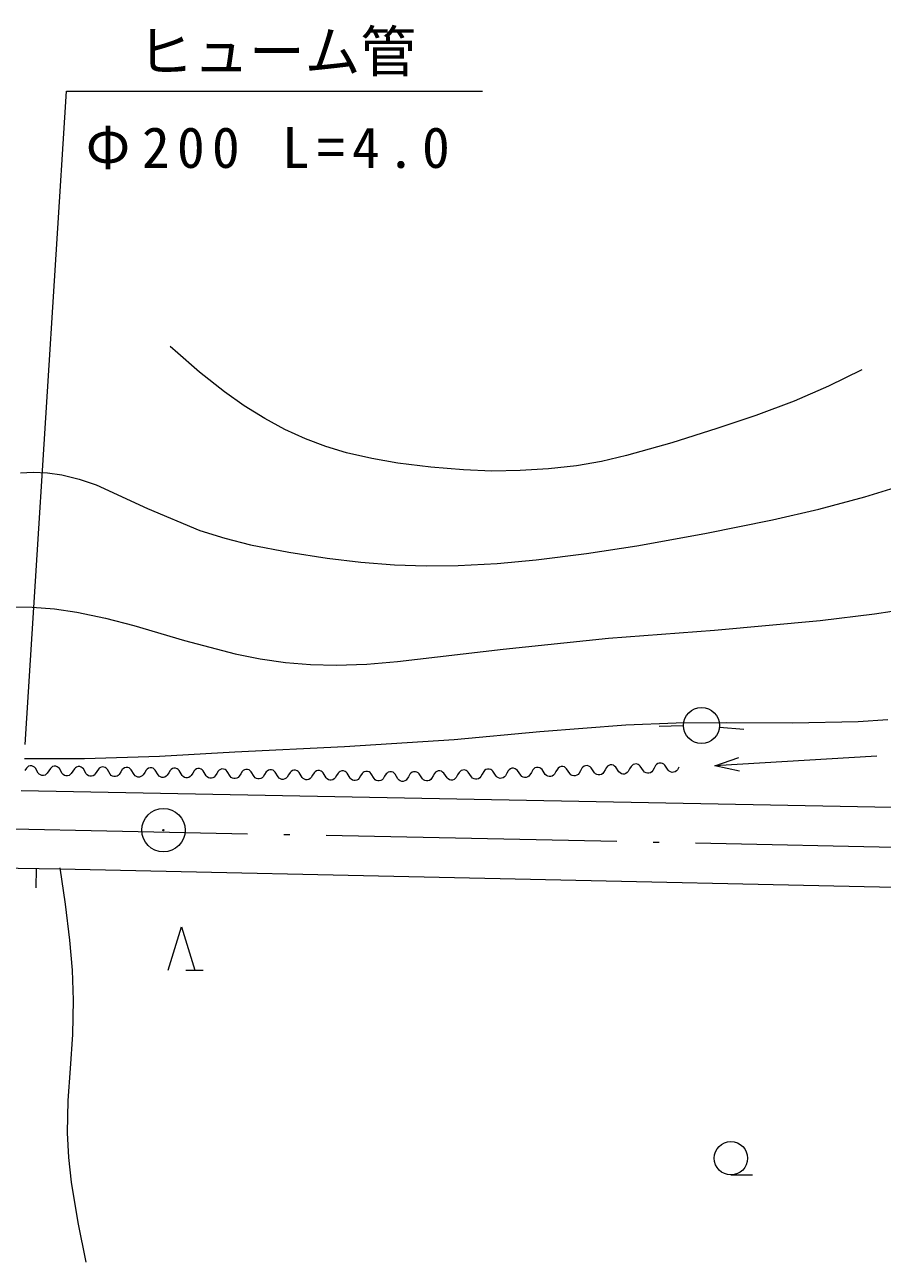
# Model space of a CAD drawing. Units: millimetres, scale not verified. Extents: x -625 to 710962, y -625 to 360139.
# Drawn here: x 395542 to 430934, y 254248 to 305337 of the extents above; entities that cross this region are included whole.
import ezdxf
from ezdxf.enums import TextEntityAlignment as Align

# ---------------------------------------------------------------- set-up
doc = ezdxf.new("R2010")
doc.units = ezdxf.units.MM
doc.header["$LTSCALE"] = 1000
doc.linetypes.add('LONG_DASHED_DOTTED', pattern=[15.25, 12, -1.5, 0.25, -1.5])
doc.layers.add('S-SUV', color=7, linetype='Continuous', lineweight=13)
doc.styles.add('ＭＳ ゴシック', font='')
doc.styles.get('ＭＳ ゴシック').set_extended_font_data('MS Gothic')

msp = doc.modelspace()

# ---------------------------------------------------------------- linework, layer by layer
at = {"layer": 'S-SUV'}
for p, q in [((395566, 275625), (397262, 302589)), ((397262, 302589), (414433, 302589)), ((401652, 291963), (401548, 292057)), ((401756, 291869), (401652, 291963)), ((402751, 291001), (401756, 291869)), ((403782, 290181), (402751, 291001)), ((430093, 291084), (428710, 290414)), ((428710, 290414), (427305, 289800)), ((404597, 289605), (403782, 290181)), ((427305, 289800), (425715, 289209)), ((405448, 289077), (404597, 289605)), ((425715, 289209), (424102, 288673)), ((406278, 288631), (405448, 289077)), ((424102, 288673), (422251, 288082)), ((407127, 288244), (406278, 288631)), ((407969, 287926), (407127, 288244)), ((408819, 287668), (407969, 287926)), ((409869, 287424), (408819, 287668)), ((422251, 288082), (420385, 287549)), ((410934, 287239), (409869, 287424)), ((412296, 287067), (410934, 287239)), ((418310, 287133), (417158, 287001)), ((419353, 287311), (418310, 287133)), ((420385, 287549), (419353, 287311)), ((395367, 286839), (395892, 286872)), ((395892, 286872), (396484, 286842)), ((396484, 286842), (397076, 286751)), ((397076, 286751), (397788, 286573)), ((413650, 286957), (412296, 287067)), ((414817, 286913), (413650, 286957)), ((415989, 286929), (414817, 286913)), ((417158, 287001), (415989, 286929)), ((397788, 286573), (398486, 286337)), ((398486, 286337), (400611, 285371)), ((430215, 285846), (431642, 286282)), ((428315, 285340), (430215, 285846)), ((400611, 285371), (402764, 284459)), ((426410, 284894), (428315, 285340)), ((423608, 284332), (426410, 284894)), ((402764, 284459), (403806, 284135)), ((403806, 284135), (404865, 283869)), ((420807, 283831), (423608, 284332)), ((404865, 283869), (406441, 283560)), ((406441, 283560), (408027, 283311)), ((418730, 283511), (420807, 283831)), ((408027, 283311), (409409, 283145)), ((409409, 283145), (410807, 283038)), ((410807, 283038), (412116, 282993)), ((413436, 283009), (415043, 283100)), ((415043, 283100), (416655, 283251)), ((416655, 283251), (418730, 283511)), ((412116, 282993), (413436, 283009)), ((394991, 281303), (395850, 281296)), ((395850, 281296), (396775, 281222)), ((396775, 281222), (397693, 281088)), ((397693, 281088), (398877, 280841)), ((428367, 280748), (430619, 281024)), ((430619, 281024), (432875, 281361)), ((398877, 280841), (400051, 280535)), ((400051, 280535), (402131, 279922)), ((424005, 280347), (428367, 280748)), ((415285, 279557), (419633, 280006)), ((419633, 280006), (424005, 280347)), ((402131, 279922), (404223, 279368)), ((410931, 279047), (415285, 279557)), ((404223, 279368), (405260, 279160)), ((405260, 279160), (406308, 279010)), ((406308, 279010), (407343, 278926)), ((409656, 278944), (410931, 279047)), ((407343, 278926), (408390, 278901)), ((408390, 278901), (409656, 278944)), ((416805, 276165), (420350, 276437)), ((420350, 276437), (422426, 276513)), ((422426, 276513), (424513, 276530)), ((424513, 276530), (427226, 276519)), ((427226, 276519), (429943, 276569)), ((429943, 276569), (431160, 276652)), ((413272, 275834), (416805, 276165)), ((422723, 276389), (421724, 276364)), ((424220, 276340), (425216, 276249)), ((404208, 275314), (408743, 275544)), ((408743, 275544), (413272, 275834)), ((395538, 275049), (398005, 275042)), ((398005, 275042), (401101, 275148)), ((401101, 275148), (404208, 275314)), ((430708, 275136), (424028, 274747)), ((424028, 274747), (425010, 275090)), ((395611, 274651), (395547, 274553)), ((395651, 274690), (395611, 274651)), ((395701, 274726), (395651, 274690)), ((395763, 274742), (395701, 274726)), ((395832, 274741), (395763, 274742)), ((395896, 274720), (395832, 274741)), ((395938, 274687), (395896, 274720)), ((395982, 274645), (395938, 274687)), ((396102, 274445), (395982, 274645)), ((396144, 274397), (396102, 274445)), ((396198, 274364), (396144, 274397)), ((396254, 274346), (396198, 274364)), ((396381, 274361), (396316, 274345)), ((396433, 274395), (396381, 274361)), ((396473, 274439), (396433, 274395)), ((396537, 274536), (396473, 274439)), ((396600, 274634), (396537, 274536)), ((396641, 274673), (396600, 274634)), ((396691, 274710), (396641, 274673)), ((396753, 274726), (396691, 274710)), ((396822, 274725), (396753, 274726)), ((396886, 274704), (396822, 274725)), ((396928, 274671), (396886, 274704)), ((396972, 274628), (396928, 274671)), ((397092, 274428), (396972, 274628)), ((397133, 274381), (397092, 274428)), ((397187, 274348), (397133, 274381)), ((397423, 274378), (397370, 274345)), ((397463, 274422), (397423, 274378)), ((397527, 274520), (397463, 274422)), ((397590, 274618), (397527, 274520)), ((397630, 274657), (397590, 274618)), ((397680, 274693), (397630, 274657)), ((397743, 274710), (397680, 274693)), ((397812, 274709), (397743, 274710)), ((397876, 274688), (397812, 274709)), ((397917, 274655), (397876, 274688)), ((397961, 274612), (397917, 274655)), ((398082, 274412), (397961, 274612)), ((398123, 274364), (398082, 274412)), ((398177, 274331), (398123, 274364)), ((398412, 274362), (398360, 274328)), ((398453, 274406), (398412, 274362)), ((398516, 274504), (398453, 274406)), ((398580, 274602), (398516, 274504)), ((398620, 274641), (398580, 274602)), ((398670, 274677), (398620, 274641)), ((398732, 274694), (398670, 274677)), ((398801, 274692), (398732, 274694)), ((398865, 274672), (398801, 274692)), ((398907, 274639), (398865, 274672)), ((398951, 274596), (398907, 274639)), ((399071, 274396), (398951, 274596)), ((399113, 274348), (399071, 274396)), ((399442, 274390), (399402, 274346)), ((399506, 274488), (399442, 274390)), ((399569, 274586), (399506, 274488)), ((399610, 274625), (399569, 274586)), ((399660, 274661), (399610, 274625)), ((399722, 274677), (399660, 274661)), ((399791, 274676), (399722, 274677)), ((399855, 274655), (399791, 274676)), ((399897, 274623), (399855, 274655)), ((399941, 274580), (399897, 274623)), ((400061, 274380), (399941, 274580)), ((400102, 274332), (400061, 274380)), ((400432, 274374), (400392, 274330)), ((400496, 274472), (400432, 274374)), ((400559, 274570), (400496, 274472)), ((400599, 274609), (400559, 274570)), ((400649, 274645), (400599, 274609)), ((400712, 274661), (400649, 274645)), ((400781, 274660), (400712, 274661)), ((400845, 274639), (400781, 274660)), ((400886, 274606), (400845, 274639)), ((400930, 274564), (400886, 274606)), ((401051, 274364), (400930, 274564)), ((401092, 274316), (401051, 274364)), ((401422, 274357), (401382, 274314)), ((401485, 274455), (401422, 274357)), ((401549, 274553), (401485, 274455)), ((401589, 274592), (401549, 274553)), ((401639, 274629), (401589, 274592)), ((401701, 274645), (401639, 274629)), ((401771, 274644), (401701, 274645)), ((401835, 274623), (401771, 274644)), ((401876, 274590), (401835, 274623)), ((401920, 274547), (401876, 274590)), ((402040, 274347), (401920, 274547)), ((402475, 274439), (402411, 274341)), ((402538, 274537), (402475, 274439)), ((402579, 274576), (402538, 274537)), ((402629, 274612), (402579, 274576)), ((402691, 274629), (402629, 274612)), ((402760, 274628), (402691, 274629)), ((402824, 274607), (402760, 274628)), ((402866, 274574), (402824, 274607)), ((402910, 274531), (402866, 274574)), ((403030, 274331), (402910, 274531)), ((403465, 274423), (403401, 274325)), ((403528, 274521), (403465, 274423)), ((403568, 274560), (403528, 274521)), ((403618, 274596), (403568, 274560)), ((403681, 274612), (403618, 274596)), ((403750, 274611), (403681, 274612)), ((403814, 274591), (403750, 274611)), ((403855, 274558), (403814, 274591)), ((403899, 274515), (403855, 274558)), ((404020, 274315), (403899, 274515)), ((404454, 274407), (404391, 274309)), ((404518, 274505), (404454, 274407)), ((404558, 274544), (404518, 274505)), ((404608, 274580), (404558, 274544)), ((404670, 274596), (404608, 274580)), ((404740, 274595), (404670, 274596)), ((404804, 274574), (404740, 274595)), ((404845, 274541), (404804, 274574)), ((404889, 274499), (404845, 274541)), ((405009, 274299), (404889, 274499)), ((405444, 274391), (405381, 274293)), ((405507, 274489), (405444, 274391)), ((405548, 274527), (405507, 274489)), ((405598, 274564), (405548, 274527)), ((405660, 274580), (405598, 274564)), ((405729, 274579), (405660, 274580)), ((405793, 274558), (405729, 274579)), ((405835, 274525), (405793, 274558)), ((405879, 274482), (405835, 274525)), ((405999, 274282), (405879, 274482)), ((406434, 274374), (406370, 274276)), ((406497, 274472), (406434, 274374)), ((406537, 274511), (406497, 274472)), ((406587, 274548), (406537, 274511)), ((406650, 274564), (406587, 274548)), ((406719, 274563), (406650, 274564)), ((406783, 274542), (406719, 274563)), ((406824, 274509), (406783, 274542)), ((406868, 274466), (406824, 274509)), ((406989, 274266), (406868, 274466)), ((407423, 274358), (407360, 274260)), ((407487, 274456), (407423, 274358)), ((407527, 274495), (407487, 274456)), ((407577, 274531), (407527, 274495)), ((407639, 274548), (407577, 274531)), ((407709, 274547), (407639, 274548)), ((407773, 274526), (407709, 274547)), ((407814, 274493), (407773, 274526)), ((407858, 274450), (407814, 274493)), ((407978, 274250), (407858, 274450)), ((408477, 274440), (408413, 274342)), ((408517, 274479), (408477, 274440)), ((408567, 274515), (408517, 274479)), ((408629, 274531), (408567, 274515)), ((408698, 274530), (408629, 274531)), ((408762, 274509), (408698, 274530)), ((408804, 274477), (408762, 274509)), ((408848, 274434), (408804, 274477)), ((408968, 274234), (408848, 274434)), ((409466, 274424), (409403, 274326)), ((409506, 274463), (409466, 274424)), ((409557, 274499), (409506, 274463)), ((409619, 274515), (409557, 274499)), ((409688, 274514), (409619, 274515)), ((409752, 274493), (409688, 274514)), ((409793, 274460), (409752, 274493)), ((409837, 274418), (409793, 274460)), ((409958, 274218), (409837, 274418)), ((410456, 274407), (410392, 274310)), ((410496, 274446), (410456, 274407)), ((410546, 274483), (410496, 274446)), ((410608, 274499), (410546, 274483)), ((410678, 274498), (410608, 274499)), ((410742, 274477), (410678, 274498)), ((410783, 274444), (410742, 274477)), ((410827, 274401), (410783, 274444)), ((410947, 274201), (410827, 274401)), ((411442, 274397), (411382, 274293)), ((411481, 274439), (411442, 274397)), ((411530, 274479), (411481, 274439)), ((411593, 274499), (411530, 274479)), ((411664, 274501), (411593, 274499)), ((411731, 274483), (411664, 274501)), ((411775, 274452), (411731, 274483)), ((411822, 274410), (411775, 274452)), ((411956, 274212), (411822, 274410)), ((412456, 274432), (412396, 274329)), ((412495, 274474), (412456, 274432)), ((412544, 274514), (412495, 274474)), ((412607, 274534), (412544, 274514)), ((412678, 274536), (412607, 274534)), ((412745, 274518), (412678, 274536)), ((412789, 274487), (412745, 274518)), ((412836, 274446), (412789, 274487)), ((412970, 274247), (412836, 274446)), ((413410, 274364), (413350, 274260)), ((413470, 274468), (413410, 274364)), ((413509, 274510), (413470, 274468)), ((413558, 274549), (413509, 274510)), ((413621, 274569), (413558, 274549)), ((413692, 274572), (413621, 274569)), ((413759, 274554), (413692, 274572)), ((413803, 274522), (413759, 274554)), ((413850, 274481), (413803, 274522)), ((413984, 274283), (413850, 274481)), ((414424, 274399), (414364, 274296)), ((414484, 274503), (414424, 274399)), ((414523, 274545), (414484, 274503)), ((414572, 274585), (414523, 274545)), ((414635, 274605), (414572, 274585)), ((414706, 274607), (414635, 274605)), ((414773, 274589), (414706, 274607)), ((414817, 274558), (414773, 274589)), ((414864, 274516), (414817, 274558)), ((414998, 274318), (414864, 274516)), ((415438, 274435), (415378, 274331)), ((415498, 274538), (415438, 274435)), ((415537, 274580), (415498, 274538)), ((415587, 274620), (415537, 274580)), ((415649, 274640), (415587, 274620)), ((415720, 274643), (415649, 274640)), ((415787, 274625), (415720, 274643)), ((415831, 274593), (415787, 274625)), ((415878, 274552), (415831, 274593)), ((416012, 274353), (415878, 274552)), ((416057, 274307), (416012, 274353)), ((416392, 274367), (416353, 274319)), ((416452, 274470), (416392, 274367)), ((416512, 274574), (416452, 274470)), ((416551, 274616), (416512, 274574)), ((416601, 274656), (416551, 274616)), ((416663, 274675), (416601, 274656)), ((416734, 274678), (416663, 274675)), ((416801, 274660), (416734, 274678)), ((416845, 274629), (416801, 274660)), ((416892, 274587), (416845, 274629)), ((417026, 274389), (416892, 274587)), ((417071, 274342), (417026, 274389)), ((417367, 274355), (417315, 274318)), ((417406, 274402), (417367, 274355)), ((417466, 274506), (417406, 274402)), ((417526, 274609), (417466, 274506)), ((417565, 274651), (417526, 274609)), ((417615, 274691), (417565, 274651)), ((417677, 274711), (417615, 274691)), ((417748, 274713), (417677, 274711)), ((417815, 274695), (417748, 274713)), ((417859, 274664), (417815, 274695)), ((417906, 274622), (417859, 274664)), ((418040, 274424), (417906, 274622)), ((418085, 274377), (418040, 274424)), ((418142, 274346), (418085, 274377)), ((418329, 274353), (418264, 274333)), ((418381, 274390), (418329, 274353)), ((418420, 274437), (418381, 274390)), ((418480, 274541), (418420, 274437)), ((418540, 274645), (418480, 274541)), ((418579, 274686), (418540, 274645)), ((418629, 274726), (418579, 274686)), ((418691, 274746), (418629, 274726)), ((418762, 274749), (418691, 274746)), ((418829, 274731), (418762, 274749)), ((418873, 274699), (418829, 274731)), ((418920, 274658), (418873, 274699)), ((419054, 274459), (418920, 274658)), ((419099, 274413), (419054, 274459)), ((419156, 274382), (419099, 274413)), ((419215, 274366), (419156, 274382)), ((419278, 274368), (419215, 274366)), ((419343, 274388), (419278, 274368)), ((419395, 274426), (419343, 274388)), ((419434, 274473), (419395, 274426)), ((419494, 274576), (419434, 274473)), ((419554, 274680), (419494, 274576)), ((419593, 274722), (419554, 274680)), ((419643, 274762), (419593, 274722)), ((419705, 274782), (419643, 274762)), ((419776, 274784), (419705, 274782)), ((419843, 274766), (419776, 274784)), ((419887, 274735), (419843, 274766)), ((419934, 274693), (419887, 274735)), ((420068, 274495), (419934, 274693)), ((420113, 274448), (420068, 274495)), ((420170, 274417), (420113, 274448)), ((420229, 274401), (420170, 274417)), ((420292, 274404), (420229, 274401)), ((420357, 274424), (420292, 274404)), ((420409, 274461), (420357, 274424)), ((420448, 274508), (420409, 274461)), ((420508, 274612), (420448, 274508)), ((420568, 274715), (420508, 274612)), ((420607, 274757), (420568, 274715)), ((420657, 274797), (420607, 274757)), ((420719, 274817), (420657, 274797)), ((420790, 274819), (420719, 274817)), ((420857, 274801), (420790, 274819)), ((420901, 274770), (420857, 274801)), ((420948, 274729), (420901, 274770)), ((421082, 274530), (420948, 274729)), ((421127, 274483), (421082, 274530)), ((421184, 274452), (421127, 274483)), ((421243, 274437), (421184, 274452)), ((421306, 274439), (421243, 274437)), ((421372, 274459), (421306, 274439)), ((421424, 274496), (421372, 274459)), ((421462, 274543), (421424, 274496)), ((421522, 274647), (421462, 274543)), ((421582, 274751), (421522, 274647)), ((421621, 274793), (421582, 274751)), ((421671, 274832), (421621, 274793)), ((421733, 274852), (421671, 274832)), ((421804, 274855), (421733, 274852)), ((421871, 274837), (421804, 274855)), ((421915, 274805), (421871, 274837)), ((421962, 274764), (421915, 274805)), ((422096, 274566), (421962, 274764)), ((422141, 274519), (422096, 274566)), ((422198, 274488), (422141, 274519)), ((422257, 274472), (422198, 274488)), ((422320, 274474), (422257, 274472)), ((422386, 274494), (422320, 274474)), ((422438, 274532), (422386, 274494)), ((422477, 274579), (422438, 274532)), ((422536, 274682), (422477, 274579)), ((425043, 274518), (424028, 274747)), ((396316, 274345), (396254, 274346)), ((397244, 274329), (397187, 274348)), ((397306, 274328), (397244, 274329)), ((397370, 274345), (397306, 274328)), ((398233, 274313), (398177, 274331)), ((398295, 274312), (398233, 274313)), ((398360, 274328), (398295, 274312)), ((399167, 274315), (399113, 274348)), ((399223, 274297), (399167, 274315)), ((399285, 274296), (399223, 274297)), ((399350, 274312), (399285, 274296)), ((399402, 274346), (399350, 274312)), ((400156, 274299), (400102, 274332)), ((400213, 274281), (400156, 274299)), ((400275, 274280), (400213, 274281)), ((400339, 274296), (400275, 274280)), ((400392, 274330), (400339, 274296)), ((401146, 274283), (401092, 274316)), ((401203, 274265), (401146, 274283)), ((401264, 274264), (401203, 274265)), ((401329, 274280), (401264, 274264)), ((401382, 274314), (401329, 274280)), ((402082, 274300), (402040, 274347)), ((402136, 274267), (402082, 274300)), ((402192, 274248), (402136, 274267)), ((402254, 274247), (402192, 274248)), ((402319, 274264), (402254, 274247)), ((402371, 274297), (402319, 274264)), ((402411, 274341), (402371, 274297)), ((403071, 274283), (403030, 274331)), ((403125, 274250), (403071, 274283)), ((403182, 274232), (403125, 274250)), ((403244, 274231), (403182, 274232)), ((403308, 274247), (403244, 274231)), ((403361, 274281), (403308, 274247)), ((403401, 274325), (403361, 274281)), ((404061, 274267), (404020, 274315)), ((404115, 274234), (404061, 274267)), ((404172, 274216), (404115, 274234)), ((404233, 274215), (404172, 274216)), ((404298, 274231), (404233, 274215)), ((404351, 274265), (404298, 274231)), ((404391, 274309), (404351, 274265)), ((405051, 274251), (405009, 274299)), ((405105, 274218), (405051, 274251)), ((405161, 274200), (405105, 274218)), ((405223, 274199), (405161, 274200)), ((405288, 274215), (405223, 274199)), ((405340, 274249), (405288, 274215)), ((405381, 274293), (405340, 274249)), ((406040, 274235), (405999, 274282)), ((406094, 274202), (406040, 274235)), ((406151, 274183), (406094, 274202)), ((406213, 274182), (406151, 274183)), ((406277, 274199), (406213, 274182)), ((406330, 274233), (406277, 274199)), ((406370, 274276), (406330, 274233)), ((407030, 274219), (406989, 274266)), ((407084, 274186), (407030, 274219)), ((407141, 274167), (407084, 274186)), ((407202, 274166), (407141, 274167)), ((407267, 274183), (407202, 274166)), ((407320, 274216), (407267, 274183)), ((407360, 274260), (407320, 274216)), ((408020, 274202), (407978, 274250)), ((408074, 274169), (408020, 274202)), ((408130, 274151), (408074, 274169)), ((408192, 274150), (408130, 274151)), ((408257, 274166), (408192, 274150)), ((408309, 274200), (408257, 274166)), ((408350, 274244), (408309, 274200)), ((408413, 274342), (408350, 274244)), ((409009, 274186), (408968, 274234)), ((409063, 274153), (409009, 274186)), ((409120, 274135), (409063, 274153)), ((409182, 274134), (409120, 274135)), ((409246, 274150), (409182, 274134)), ((409299, 274184), (409246, 274150)), ((409339, 274228), (409299, 274184)), ((409403, 274326), (409339, 274228)), ((409999, 274170), (409958, 274218)), ((410053, 274137), (409999, 274170)), ((410110, 274119), (410053, 274137)), ((410171, 274118), (410110, 274119)), ((410236, 274134), (410171, 274118)), ((410289, 274168), (410236, 274134)), ((410329, 274212), (410289, 274168)), ((410392, 274310), (410329, 274212)), ((410989, 274154), (410947, 274201)), ((411043, 274121), (410989, 274154)), ((411099, 274102), (411043, 274121)), ((411161, 274101), (411099, 274102)), ((411226, 274118), (411161, 274101)), ((411278, 274151), (411226, 274118)), ((411319, 274195), (411278, 274151)), ((411382, 274293), (411319, 274195)), ((412001, 274165), (411956, 274212)), ((412058, 274134), (412001, 274165)), ((412117, 274118), (412058, 274134)), ((412180, 274121), (412117, 274118)), ((412245, 274141), (412180, 274121)), ((412297, 274178), (412245, 274141)), ((412336, 274225), (412297, 274178)), ((412396, 274329), (412336, 274225)), ((413015, 274200), (412970, 274247)), ((413072, 274169), (413015, 274200)), ((413131, 274154), (413072, 274169)), ((413194, 274156), (413131, 274154)), ((413259, 274176), (413194, 274156)), ((413311, 274213), (413259, 274176)), ((413350, 274260), (413311, 274213)), ((414029, 274236), (413984, 274283)), ((414086, 274205), (414029, 274236)), ((414145, 274189), (414086, 274205)), ((414208, 274191), (414145, 274189)), ((414273, 274211), (414208, 274191)), ((414325, 274249), (414273, 274211)), ((414364, 274296), (414325, 274249)), ((415043, 274271), (414998, 274318)), ((415100, 274240), (415043, 274271)), ((415159, 274225), (415100, 274240)), ((415222, 274227), (415159, 274225)), ((415287, 274247), (415222, 274227)), ((415339, 274284), (415287, 274247)), ((415378, 274331), (415339, 274284)), ((416114, 274276), (416057, 274307)), ((416173, 274260), (416114, 274276)), ((416236, 274262), (416173, 274260)), ((416301, 274282), (416236, 274262)), ((416353, 274319), (416301, 274282)), ((417128, 274311), (417071, 274342)), ((417187, 274295), (417128, 274311)), ((417250, 274297), (417187, 274295)), ((417315, 274318), (417250, 274297)), ((418201, 274331), (418142, 274346)), ((418264, 274333), (418201, 274331)), ((395393, 273722), (437873, 272913)), ((357803, 271054), (396988, 270495)), ((396008, 270509), (395997, 269711)), ((396988, 270495), (443385, 269471)), ((397219, 269029), (397001, 270529)), ((397405, 267539), (397219, 269029)), ((401463, 266300), (402012, 268095)), ((402012, 268095), (402561, 266300)), ((397512, 266306), (397405, 267539)), ((397559, 265071), (397512, 266306)), ((402187, 266300), (402907, 266300)), ((397523, 263654), (397559, 265071)), ((397426, 262247), (397523, 263654)), ((397339, 260920), (397426, 262247)), ((397312, 259596), (397339, 260920)), ((397364, 258574), (397312, 259596)), ((397475, 257554), (397364, 258574)), ((397749, 255895), (397475, 257554)), ((424689, 257852), (425585, 257852)), ((398082, 254248), (397749, 255895))]:
    msp.add_line(p, q, dxfattribs=at)
at = {"layer": 'S-SUV', "linetype": 'LONG_DASHED_DOTTED'}
msp.add_line((377490, 272506), (442308, 271163), dxfattribs=at)
at = {"layer": 'S-SUV'}
for centre, radius in [((423473, 276408), 746), ((401266, 272087), 896), ((401266, 272087), 27), ((424689, 258541), 688)]:
    msp.add_circle(centre, radius, dxfattribs=at)

# ---------------------------------------------------------------- texts
at = {"layer": 'S-SUV', "style": 'ＭＳ ゴシック'}
msp.add_text('ヒューム管', height=1686, dxfattribs=at).set_placement((400197, 302888), align=Align.BOTTOM_LEFT)
at = {"layer": 'S-SUV', "insert": (398057, 299372), "char_height": 1686, "attachment_point": 7, "style": 'ＭＳ ゴシック'}
msp.add_mtext('\\T1.26;Φ200\\~L=4.0', dxfattribs=at)

doc.saveas('drawing.dxf')
